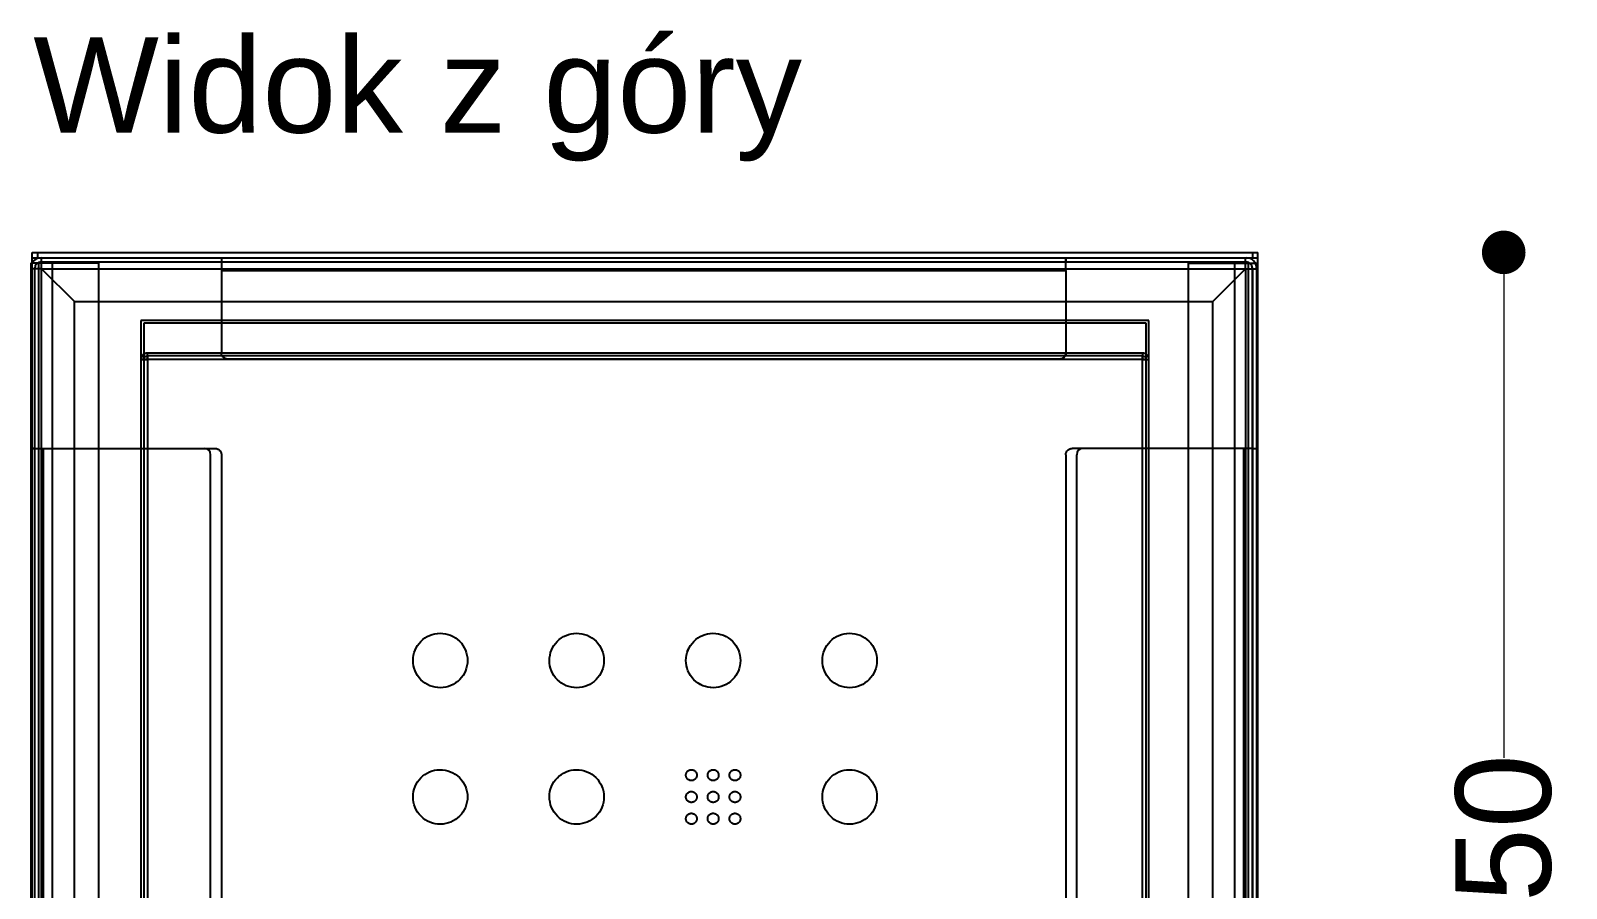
# Model space of a CAD drawing. Header units: millimetres. Extents: x 10366 to 13995, y 24552 to 29685.
# Drawn here: x 11416 to 11980, y 26963 to 27278 of the extents above; entities that cross this region are included whole.
import ezdxf

# ---------------------------------------------------------------- set-up
doc = ezdxf.new("R2010")
doc.units = ezdxf.units.MM
doc.header["$LTSCALE"] = 3
doc.layers.add('Default', color=7, linetype='Continuous')
doc.layers.add('Hidden_lines', color=7, linetype='Continuous')
doc.styles.get("Standard").update_dxf_attribs({"font": 'arial.ttf'})
doc.dimstyles.new('MATEUSZ', dxfattribs={"dimtxt": 35, "dimasz": 16, "dimexe": 0.18, "dimexo": 0.0625, "dimgap": 0.09, "dimtad": 0, "dimdec": 0, "dimdsep": 46, "dimtxsty": 'Standard', "dimblk": 'DOT', "dimcen": 0.09, "dimse1": 1, "dimse2": 1, "dimadec": 0, "dimazin": 0, "dimtfac": 1, "dimtdec": 0, "dimtofl": 0, "dimtmove": 0, "dimatfit": 3, "dimfxl": 1, "dimtolj": 1, "dimtzin": 0, "dimlwd": 9, "dimlwe": 9, "dimarcsym": 0})

# ---------------------------------------------------------------- blocks, each defined once
blk = doc.blocks.new('_Dot')
at = {"color": 0, "linetype": 'ByBlock', "lineweight": -2}
blk.add_line((-0.5, 0), (-1, 0), dxfattribs=at)
at = {"color": 0, "linetype": 'ByBlock', "const_width": 0.5}
blk.add_lwpolyline([(-0.25, 0, 1), (0.25, 0, 1)], format="xyb", close=True, dxfattribs=at)
blk = doc.blocks.new('*D14')
at = {"color": 0, "lineweight": 9, "transparency": 16777216}
for p, q in [((11957.02, 27180.52), (11957.02, 27010.92)), ((11957.02, 26762.52), (11957.02, 26932.12))]:
    blk.add_line(p, q, dxfattribs=at)
at = {"layer": 'Defpoints', "color": 0, "transparency": 16777216}
for p in [(11866.75, 27196.52), (11957.02, 27196.52), (11866.75, 26746.52)]:
    blk.add_point(p, dxfattribs=at)
at = {"color": 0, "lineweight": 9, "transparency": 16777216, "xscale": 16, "yscale": 16, "zscale": 16}
for p, rotation in [((11957.02, 27196.52), 90), ((11957.02, 26746.52), 270)]:
    blk.add_blockref('_Dot', p, dxfattribs=dict(at, rotation=rotation))
at = {"color": 0, "transparency": 16777216, "insert": (11957.02, 26971.52), "char_height": 35, "attachment_point": 5, "rotation": 90}
blk.add_mtext('\\A1;450', dxfattribs=at)

msp = doc.modelspace()

# ---------------------------------------------------------------- linework, layer by layer
at = {"layer": 'Default'}
for p, q in [((11416.75, 27196.52), (11866.75, 27196.52)), ((11416.75, 27192.51), (11416.28, 27192.51))]:
    msp.add_line(p, q, dxfattribs=at)
for points in [[(11416.75, 26746.52, 0), (11416.75, 27196.52, 0)], [(11866.75, 26746.52, 0), (11866.75, 27196.52, 0)], [(11416.28, 27192.51, 0), (11416.28, 26746.51, 0)]]:
    msp.add_polyline3d(points, dxfattribs=at)
for points in [[(11576.62, 27046.67, 0), (11576.57, 27045.7, 0), (11576.43, 27044.74, 0), (11576.19, 27043.79, 0), (11575.87, 27042.88, 0), (11575.46, 27042, 0), (11574.97, 27041.17, 0), (11574.39, 27040.38, 0), (11573.75, 27039.66, 0), (11573.03, 27038.99, 0), (11572.25, 27038.41, 0), (11571.41, 27037.89, 0), (11570.53, 27037.47, 0), (11569.61, 27037.13, 0), (11568.65, 27036.88, 0), (11567.67, 27036.72, 0), (11566.69, 27036.67, 0), (11565.69, 27036.71, 0), (11564.71, 27036.85, 0), (11563.74, 27037.09, 0), (11562.81, 27037.42, 0), (11561.9, 27037.85, 0), (11561.05, 27038.36, 0), (11560.25, 27038.95, 0), (11559.52, 27039.62, 0), (11558.86, 27040.36, 0), (11558.27, 27041.16, 0), (11557.77, 27042.01, 0), (11557.35, 27042.9, 0), (11557.03, 27043.82, 0), (11556.8, 27044.77, 0), (11556.66, 27045.74, 0), (11556.62, 27046.71, 0), (11556.67, 27047.68, 0), (11556.81, 27048.63, 0), (11557.05, 27049.57, 0), (11557.37, 27050.48, 0), (11557.78, 27051.35, 0), (11558.28, 27052.19, 0), (11558.85, 27052.97, 0), (11559.49, 27053.69, 0), (11560.21, 27054.35, 0), (11560.98, 27054.93, 0), (11561.82, 27055.44, 0), (11562.7, 27055.87, 0), (11563.62, 27056.21, 0), (11564.58, 27056.46, 0), (11565.56, 27056.61, 0), (11566.54, 27056.67, 0), (11567.54, 27056.62, 0), (11568.52, 27056.48, 0), (11569.49, 27056.25, 0), (11570.42, 27055.91, 0), (11571.32, 27055.49, 0), (11572.17, 27054.98, 0), (11572.97, 27054.39, 0), (11573.7, 27053.73, 0), (11574.36, 27052.99, 0), (11574.95, 27052.2, 0), (11575.45, 27051.36, 0), (11575.86, 27050.47, 0), (11576.19, 27049.55, 0), (11576.43, 27048.6, 0), (11576.57, 27047.64, 0)], [(11626.71, 27046.67, 0), (11626.66, 27045.7, 0), (11626.52, 27044.74, 0), (11626.29, 27043.79, 0), (11625.97, 27042.88, 0), (11625.56, 27042, 0), (11625.06, 27041.17, 0), (11624.49, 27040.38, 0), (11623.84, 27039.66, 0), (11623.13, 27038.99, 0), (11622.35, 27038.41, 0), (11621.51, 27037.89, 0), (11620.63, 27037.47, 0), (11619.7, 27037.13, 0), (11618.75, 27036.88, 0), (11617.77, 27036.72, 0), (11616.78, 27036.67, 0), (11615.79, 27036.71, 0), (11614.81, 27036.85, 0), (11613.84, 27037.09, 0), (11612.9, 27037.42, 0), (11612, 27037.85, 0), (11611.15, 27038.36, 0), (11610.35, 27038.95, 0), (11609.62, 27039.62, 0), (11608.95, 27040.36, 0), (11608.37, 27041.16, 0), (11607.87, 27042.01, 0), (11607.45, 27042.9, 0), (11607.13, 27043.82, 0), (11606.89, 27044.77, 0), (11606.76, 27045.74, 0), (11606.71, 27046.71, 0), (11606.76, 27047.68, 0), (11606.91, 27048.63, 0), (11607.14, 27049.57, 0), (11607.47, 27050.48, 0), (11607.88, 27051.35, 0), (11608.37, 27052.19, 0), (11608.95, 27052.97, 0), (11609.59, 27053.69, 0), (11610.31, 27054.35, 0), (11611.08, 27054.93, 0), (11611.92, 27055.44, 0), (11612.8, 27055.87, 0), (11613.72, 27056.21, 0), (11614.68, 27056.46, 0), (11615.65, 27056.61, 0), (11616.64, 27056.67, 0), (11617.63, 27056.62, 0), (11618.62, 27056.48, 0), (11619.58, 27056.25, 0), (11620.52, 27055.91, 0), (11621.42, 27055.49, 0), (11622.27, 27054.98, 0), (11623.07, 27054.39, 0), (11623.8, 27053.73, 0), (11624.46, 27052.99, 0), (11625.04, 27052.2, 0), (11625.54, 27051.36, 0), (11625.96, 27050.47, 0), (11626.29, 27049.55, 0), (11626.52, 27048.6, 0), (11626.66, 27047.64, 0)], [(11676.81, 27046.67, 0), (11676.76, 27045.7, 0), (11676.62, 27044.74, 0), (11676.39, 27043.79, 0), (11676.07, 27042.88, 0), (11675.65, 27042, 0), (11675.16, 27041.17, 0), (11674.59, 27040.38, 0), (11673.94, 27039.65, 0), (11673.22, 27038.99, 0), (11672.44, 27038.4, 0), (11671.6, 27037.89, 0), (11670.72, 27037.46, 0), (11669.8, 27037.12, 0), (11668.84, 27036.88, 0), (11667.86, 27036.72, 0), (11666.87, 27036.67, 0), (11665.88, 27036.71, 0), (11664.9, 27036.85, 0), (11663.93, 27037.09, 0), (11662.99, 27037.42, 0), (11662.09, 27037.85, 0), (11661.24, 27038.36, 0), (11660.44, 27038.96, 0), (11659.71, 27039.63, 0), (11659.05, 27040.36, 0), (11658.46, 27041.16, 0), (11657.96, 27042.01, 0), (11657.55, 27042.9, 0), (11657.22, 27043.83, 0), (11656.99, 27044.78, 0), (11656.85, 27045.74, 0), (11656.81, 27046.71, 0), (11656.86, 27047.68, 0), (11657, 27048.64, 0), (11657.24, 27049.57, 0), (11657.57, 27050.48, 0), (11657.97, 27051.35, 0), (11658.47, 27052.19, 0), (11659.04, 27052.97, 0), (11659.69, 27053.69, 0), (11660.4, 27054.35, 0), (11661.18, 27054.93, 0), (11662.01, 27055.44, 0), (11662.9, 27055.87, 0), (11663.82, 27056.21, 0), (11664.78, 27056.46, 0), (11665.75, 27056.61, 0), (11666.74, 27056.67, 0), (11667.73, 27056.62, 0), (11668.72, 27056.48, 0), (11669.68, 27056.25, 0), (11670.62, 27055.91, 0), (11671.52, 27055.49, 0), (11672.37, 27054.98, 0), (11673.17, 27054.39, 0), (11673.9, 27053.72, 0), (11674.56, 27052.99, 0), (11675.14, 27052.2, 0), (11675.64, 27051.36, 0), (11676.06, 27050.47, 0), (11676.38, 27049.55, 0), (11676.62, 27048.6, 0), (11676.76, 27047.64, 0)], [(11676.81, 27046.67, 0), (11676.76, 27045.7, 0), (11676.62, 27044.74, 0), (11676.39, 27043.79, 0), (11676.07, 27042.88, 0), (11675.66, 27042, 0), (11675.16, 27041.17, 0), (11674.59, 27040.38, 0), (11673.94, 27039.66, 0), (11673.22, 27038.99, 0), (11672.44, 27038.41, 0), (11671.61, 27037.89, 0), (11670.73, 27037.47, 0), (11669.8, 27037.13, 0), (11668.85, 27036.88, 0), (11667.87, 27036.72, 0), (11666.88, 27036.67, 0), (11665.89, 27036.71, 0), (11664.9, 27036.85, 0), (11663.94, 27037.09, 0), (11663, 27037.42, 0), (11662.1, 27037.85, 0), (11661.25, 27038.36, 0), (11660.44, 27038.95, 0), (11659.71, 27039.62, 0), (11659.05, 27040.36, 0), (11658.46, 27041.16, 0), (11657.96, 27042.01, 0), (11657.55, 27042.9, 0), (11657.22, 27043.82, 0), (11656.99, 27044.77, 0), (11656.85, 27045.74, 0), (11656.81, 27046.71, 0), (11656.86, 27047.68, 0), (11657, 27048.63, 0), (11657.24, 27049.57, 0), (11657.56, 27050.48, 0), (11657.98, 27051.35, 0), (11658.47, 27052.19, 0), (11659.04, 27052.97, 0), (11659.69, 27053.69, 0), (11660.4, 27054.35, 0), (11661.18, 27054.93, 0), (11662.01, 27055.44, 0), (11662.89, 27055.87, 0), (11663.82, 27056.21, 0), (11664.77, 27056.46, 0), (11665.75, 27056.61, 0), (11666.74, 27056.67, 0), (11667.73, 27056.62, 0), (11668.71, 27056.48, 0), (11669.68, 27056.25, 0), (11670.62, 27055.91, 0), (11671.52, 27055.49, 0), (11672.37, 27054.98, 0), (11673.16, 27054.39, 0), (11673.89, 27053.73, 0), (11674.56, 27052.99, 0), (11675.14, 27052.2, 0), (11675.64, 27051.36, 0), (11676.06, 27050.47, 0), (11676.38, 27049.55, 0), (11676.62, 27048.6, 0), (11676.76, 27047.64, 0)], [(11726.91, 27046.67, 0), (11726.86, 27045.7, 0), (11726.72, 27044.74, 0), (11726.48, 27043.79, 0), (11726.16, 27042.88, 0), (11725.75, 27042, 0), (11725.26, 27041.17, 0), (11724.68, 27040.38, 0), (11724.04, 27039.66, 0), (11723.32, 27038.99, 0), (11722.54, 27038.41, 0), (11721.7, 27037.89, 0), (11720.82, 27037.47, 0), (11719.9, 27037.13, 0), (11718.94, 27036.88, 0), (11717.97, 27036.72, 0), (11716.98, 27036.67, 0), (11715.98, 27036.71, 0), (11715, 27036.85, 0), (11714.03, 27037.09, 0), (11713.1, 27037.42, 0), (11712.19, 27037.85, 0), (11711.34, 27038.36, 0), (11710.54, 27038.95, 0), (11709.81, 27039.62, 0), (11709.15, 27040.36, 0), (11708.56, 27041.16, 0), (11708.06, 27042.01, 0), (11707.64, 27042.9, 0), (11707.32, 27043.82, 0), (11707.09, 27044.77, 0), (11706.95, 27045.74, 0), (11706.91, 27046.71, 0), (11706.96, 27047.68, 0), (11707.1, 27048.63, 0), (11707.34, 27049.57, 0), (11707.66, 27050.48, 0), (11708.07, 27051.35, 0), (11708.57, 27052.19, 0), (11709.14, 27052.97, 0), (11709.78, 27053.69, 0), (11710.5, 27054.35, 0), (11711.28, 27054.93, 0), (11712.11, 27055.44, 0), (11712.99, 27055.87, 0), (11713.91, 27056.21, 0), (11714.87, 27056.46, 0), (11715.85, 27056.61, 0), (11716.84, 27056.67, 0), (11717.83, 27056.62, 0), (11718.81, 27056.48, 0), (11719.78, 27056.25, 0), (11720.71, 27055.91, 0), (11721.61, 27055.49, 0), (11722.46, 27054.98, 0), (11723.26, 27054.39, 0), (11723.99, 27053.73, 0), (11724.65, 27052.99, 0), (11725.24, 27052.2, 0), (11725.74, 27051.36, 0), (11726.16, 27050.47, 0), (11726.48, 27049.55, 0), (11726.72, 27048.6, 0), (11726.86, 27047.64, 0)], [(11576.62, 26996.57, 0), (11576.57, 26995.59, 0), (11576.42, 26994.62, 0), (11576.19, 26993.67, 0), (11575.86, 26992.75, 0), (11575.44, 26991.87, 0), (11574.94, 26991.04, 0), (11574.37, 26990.25, 0), (11573.72, 26989.53, 0), (11573, 26988.87, 0), (11572.22, 26988.29, 0), (11571.39, 26987.78, 0), (11570.51, 26987.36, 0), (11569.59, 26987.02, 0), (11568.64, 26986.78, 0), (11567.68, 26986.63, 0), (11566.7, 26986.57, 0), (11565.71, 26986.61, 0), (11564.74, 26986.75, 0), (11563.78, 26986.98, 0), (11562.85, 26987.31, 0), (11561.96, 26987.72, 0), (11561.11, 26988.22, 0), (11560.31, 26988.81, 0), (11559.57, 26989.47, 0), (11558.91, 26990.2, 0), (11558.32, 26990.99, 0), (11557.81, 26991.84, 0), (11557.38, 26992.73, 0), (11557.05, 26993.66, 0), (11556.81, 26994.61, 0), (11556.66, 26995.58, 0), (11556.62, 26996.56, 0), (11556.66, 26997.54, 0), (11556.8, 26998.51, 0), (11557.04, 26999.46, 0), (11557.37, 27000.38, 0), (11557.78, 27001.26, 0), (11558.28, 27002.09, 0), (11558.85, 27002.88, 0), (11559.5, 27003.6, 0), (11560.22, 27004.26, 0), (11560.99, 27004.84, 0), (11561.82, 27005.35, 0), (11562.7, 27005.77, 0), (11563.62, 27006.11, 0), (11564.56, 27006.36, 0), (11565.53, 27006.51, 0), (11566.51, 27006.57, 0), (11567.49, 27006.53, 0), (11568.47, 27006.4, 0), (11569.43, 27006.17, 0), (11570.36, 27005.84, 0), (11571.26, 27005.43, 0), (11572.11, 27004.93, 0), (11572.91, 27004.34, 0), (11573.65, 27003.68, 0), (11574.32, 27002.95, 0), (11574.91, 27002.15, 0), (11575.42, 27001.31, 0), (11575.85, 27000.41, 0), (11576.18, 26999.49, 0), (11576.42, 26998.53, 0), (11576.57, 26997.55, 0)], [(11626.71, 26996.57, 0), (11626.66, 26995.59, 0), (11626.52, 26994.62, 0), (11626.28, 26993.67, 0), (11625.96, 26992.75, 0), (11625.54, 26991.87, 0), (11625.04, 26991.04, 0), (11624.46, 26990.25, 0), (11623.81, 26989.53, 0), (11623.1, 26988.87, 0), (11622.32, 26988.29, 0), (11621.48, 26987.78, 0), (11620.6, 26987.36, 0), (11619.69, 26987.02, 0), (11618.74, 26986.78, 0), (11617.77, 26986.63, 0), (11616.79, 26986.57, 0), (11615.81, 26986.61, 0), (11614.84, 26986.75, 0), (11613.88, 26986.98, 0), (11612.95, 26987.31, 0), (11612.05, 26987.72, 0), (11611.2, 26988.22, 0), (11610.41, 26988.81, 0), (11609.67, 26989.47, 0), (11609, 26990.2, 0), (11608.41, 26990.99, 0), (11607.9, 26991.84, 0), (11607.48, 26992.73, 0), (11607.15, 26993.66, 0), (11606.91, 26994.61, 0), (11606.76, 26995.58, 0), (11606.71, 26996.56, 0), (11606.76, 26997.54, 0), (11606.9, 26998.51, 0), (11607.14, 26999.46, 0), (11607.46, 27000.38, 0), (11607.88, 27001.26, 0), (11608.37, 27002.09, 0), (11608.95, 27002.88, 0), (11609.6, 27003.6, 0), (11610.31, 27004.26, 0), (11611.09, 27004.84, 0), (11611.92, 27005.35, 0), (11612.8, 27005.77, 0), (11613.71, 27006.11, 0), (11614.66, 27006.36, 0), (11615.63, 27006.51, 0), (11616.61, 27006.57, 0), (11617.59, 27006.53, 0), (11618.57, 27006.4, 0), (11619.53, 27006.17, 0), (11620.46, 27005.84, 0), (11621.36, 27005.43, 0), (11622.21, 27004.93, 0), (11623.01, 27004.34, 0), (11623.75, 27003.68, 0), (11624.41, 27002.95, 0), (11625.01, 27002.15, 0), (11625.52, 27001.31, 0), (11625.94, 27000.41, 0), (11626.28, 26999.49, 0), (11626.52, 26998.53, 0), (11626.66, 26997.55, 0)], [(11660.81, 27004.57, 0), (11660.8, 27004.37, 0), (11660.77, 27004.18, 0), (11660.72, 27003.99, 0), (11660.66, 27003.81, 0), (11660.58, 27003.63, 0), (11660.48, 27003.46, 0), (11660.36, 27003.31, 0), (11660.23, 27003.16, 0), (11660.09, 27003.03, 0), (11659.93, 27002.92, 0), (11659.77, 27002.81, 0), (11659.59, 27002.73, 0), (11659.41, 27002.66, 0), (11659.22, 27002.61, 0), (11659.03, 27002.58, 0), (11658.83, 27002.57, 0), (11658.63, 27002.58, 0), (11658.44, 27002.61, 0), (11658.25, 27002.65, 0), (11658.06, 27002.72, 0), (11657.88, 27002.8, 0), (11657.71, 27002.9, 0), (11657.55, 27003.02, 0), (11657.4, 27003.15, 0), (11657.27, 27003.29, 0), (11657.15, 27003.45, 0), (11657.05, 27003.62, 0), (11656.96, 27003.8, 0), (11656.9, 27003.99, 0), (11656.85, 27004.18, 0), (11656.82, 27004.37, 0), (11656.81, 27004.57, 0), (11656.82, 27004.76, 0), (11656.85, 27004.96, 0), (11656.89, 27005.15, 0), (11656.96, 27005.33, 0), (11657.04, 27005.51, 0), (11657.14, 27005.67, 0), (11657.26, 27005.83, 0), (11657.39, 27005.98, 0), (11657.53, 27006.11, 0), (11657.69, 27006.23, 0), (11657.85, 27006.33, 0), (11658.03, 27006.41, 0), (11658.21, 27006.48, 0), (11658.4, 27006.53, 0), (11658.6, 27006.56, 0), (11658.79, 27006.57, 0), (11658.99, 27006.56, 0), (11659.19, 27006.53, 0), (11659.38, 27006.49, 0), (11659.56, 27006.42, 0), (11659.74, 27006.34, 0), (11659.91, 27006.24, 0), (11660.07, 27006.12, 0), (11660.22, 27005.99, 0), (11660.35, 27005.84, 0), (11660.47, 27005.68, 0), (11660.57, 27005.52, 0), (11660.66, 27005.34, 0), (11660.72, 27005.15, 0), (11660.77, 27004.96, 0), (11660.8, 27004.77, 0)], [(11668.81, 27004.57, 0), (11668.8, 27004.37, 0), (11668.77, 27004.18, 0), (11668.72, 27003.99, 0), (11668.66, 27003.81, 0), (11668.58, 27003.63, 0), (11668.48, 27003.46, 0), (11668.36, 27003.31, 0), (11668.23, 27003.16, 0), (11668.09, 27003.03, 0), (11667.93, 27002.92, 0), (11667.77, 27002.81, 0), (11667.59, 27002.73, 0), (11667.41, 27002.66, 0), (11667.22, 27002.61, 0), (11667.03, 27002.58, 0), (11666.83, 27002.57, 0), (11666.63, 27002.58, 0), (11666.44, 27002.61, 0), (11666.25, 27002.65, 0), (11666.06, 27002.72, 0), (11665.88, 27002.8, 0), (11665.71, 27002.9, 0), (11665.55, 27003.02, 0), (11665.4, 27003.15, 0), (11665.27, 27003.29, 0), (11665.15, 27003.45, 0), (11665.05, 27003.62, 0), (11664.96, 27003.8, 0), (11664.9, 27003.99, 0), (11664.85, 27004.18, 0), (11664.82, 27004.37, 0), (11664.81, 27004.57, 0), (11664.82, 27004.76, 0), (11664.85, 27004.96, 0), (11664.89, 27005.15, 0), (11664.96, 27005.33, 0), (11665.04, 27005.51, 0), (11665.14, 27005.67, 0), (11665.26, 27005.83, 0), (11665.39, 27005.98, 0), (11665.53, 27006.11, 0), (11665.69, 27006.23, 0), (11665.85, 27006.33, 0), (11666.03, 27006.41, 0), (11666.21, 27006.48, 0), (11666.4, 27006.53, 0), (11666.6, 27006.56, 0), (11666.79, 27006.57, 0), (11666.99, 27006.56, 0), (11667.19, 27006.53, 0), (11667.38, 27006.49, 0), (11667.56, 27006.42, 0), (11667.74, 27006.34, 0), (11667.91, 27006.24, 0), (11668.07, 27006.12, 0), (11668.22, 27005.99, 0), (11668.35, 27005.84, 0), (11668.47, 27005.68, 0), (11668.57, 27005.52, 0), (11668.66, 27005.34, 0), (11668.72, 27005.15, 0), (11668.77, 27004.96, 0), (11668.8, 27004.77, 0)], [(11676.81, 27004.57, 0), (11676.8, 27004.37, 0), (11676.77, 27004.18, 0), (11676.72, 27003.99, 0), (11676.66, 27003.81, 0), (11676.58, 27003.63, 0), (11676.48, 27003.46, 0), (11676.36, 27003.31, 0), (11676.23, 27003.16, 0), (11676.09, 27003.03, 0), (11675.93, 27002.92, 0), (11675.77, 27002.81, 0), (11675.59, 27002.73, 0), (11675.41, 27002.66, 0), (11675.22, 27002.61, 0), (11675.03, 27002.58, 0), (11674.83, 27002.57, 0), (11674.63, 27002.58, 0), (11674.44, 27002.61, 0), (11674.25, 27002.65, 0), (11674.06, 27002.72, 0), (11673.88, 27002.8, 0), (11673.71, 27002.9, 0), (11673.55, 27003.02, 0), (11673.4, 27003.15, 0), (11673.27, 27003.29, 0), (11673.15, 27003.45, 0), (11673.05, 27003.62, 0), (11672.96, 27003.8, 0), (11672.9, 27003.99, 0), (11672.85, 27004.18, 0), (11672.82, 27004.37, 0), (11672.81, 27004.57, 0), (11672.82, 27004.76, 0), (11672.85, 27004.96, 0), (11672.89, 27005.15, 0), (11672.96, 27005.33, 0), (11673.04, 27005.51, 0), (11673.14, 27005.67, 0), (11673.26, 27005.83, 0), (11673.39, 27005.98, 0), (11673.53, 27006.11, 0), (11673.69, 27006.23, 0), (11673.85, 27006.33, 0), (11674.03, 27006.41, 0), (11674.21, 27006.48, 0), (11674.4, 27006.53, 0), (11674.6, 27006.56, 0), (11674.79, 27006.57, 0), (11674.99, 27006.56, 0), (11675.19, 27006.53, 0), (11675.38, 27006.49, 0), (11675.56, 27006.42, 0), (11675.74, 27006.34, 0), (11675.91, 27006.24, 0), (11676.07, 27006.12, 0), (11676.22, 27005.99, 0), (11676.35, 27005.84, 0), (11676.47, 27005.68, 0), (11676.57, 27005.52, 0), (11676.66, 27005.34, 0), (11676.72, 27005.15, 0), (11676.77, 27004.96, 0), (11676.8, 27004.77, 0)], [(11726.91, 26996.57, 0), (11726.86, 26995.59, 0), (11726.71, 26994.62, 0), (11726.48, 26993.67, 0), (11726.15, 26992.75, 0), (11725.73, 26991.87, 0), (11725.24, 26991.04, 0), (11724.66, 26990.25, 0), (11724.01, 26989.53, 0), (11723.29, 26988.87, 0), (11722.51, 26988.29, 0), (11721.68, 26987.78, 0), (11720.8, 26987.36, 0), (11719.88, 26987.02, 0), (11718.93, 26986.78, 0), (11717.97, 26986.63, 0), (11716.99, 26986.57, 0), (11716, 26986.61, 0), (11715.03, 26986.75, 0), (11714.07, 26986.98, 0), (11713.14, 26987.31, 0), (11712.25, 26987.72, 0), (11711.4, 26988.22, 0), (11710.6, 26988.81, 0), (11709.86, 26989.47, 0), (11709.2, 26990.2, 0), (11708.61, 26990.99, 0), (11708.1, 26991.84, 0), (11707.67, 26992.73, 0), (11707.34, 26993.66, 0), (11707.1, 26994.61, 0), (11706.95, 26995.58, 0), (11706.91, 26996.56, 0), (11706.95, 26997.54, 0), (11707.1, 26998.51, 0), (11707.33, 26999.46, 0), (11707.66, 27000.38, 0), (11708.07, 27001.26, 0), (11708.57, 27002.09, 0), (11709.14, 27002.88, 0), (11709.79, 27003.6, 0), (11710.51, 27004.26, 0), (11711.28, 27004.84, 0), (11712.11, 27005.35, 0), (11712.99, 27005.77, 0), (11713.91, 27006.11, 0), (11714.85, 27006.36, 0), (11715.82, 27006.51, 0), (11716.8, 27006.57, 0), (11717.78, 27006.53, 0), (11718.76, 27006.4, 0), (11719.72, 27006.17, 0), (11720.65, 27005.84, 0), (11721.55, 27005.43, 0), (11722.4, 27004.93, 0), (11723.2, 27004.34, 0), (11723.94, 27003.68, 0), (11724.61, 27002.95, 0), (11725.2, 27002.15, 0), (11725.71, 27001.31, 0), (11726.14, 27000.41, 0), (11726.47, 26999.49, 0), (11726.71, 26998.53, 0), (11726.86, 26997.55, 0)], [(11660.81, 26996.57, 0), (11660.8, 26996.37, 0), (11660.77, 26996.18, 0), (11660.72, 26995.99, 0), (11660.66, 26995.81, 0), (11660.57, 26995.63, 0), (11660.48, 26995.46, 0), (11660.36, 26995.31, 0), (11660.23, 26995.16, 0), (11660.09, 26995.03, 0), (11659.93, 26994.92, 0), (11659.77, 26994.81, 0), (11659.59, 26994.73, 0), (11659.41, 26994.66, 0), (11659.22, 26994.61, 0), (11659.03, 26994.58, 0), (11658.83, 26994.57, 0), (11658.63, 26994.58, 0), (11658.44, 26994.61, 0), (11658.25, 26994.65, 0), (11658.06, 26994.72, 0), (11657.88, 26994.8, 0), (11657.71, 26994.9, 0), (11657.55, 26995.02, 0), (11657.4, 26995.15, 0), (11657.27, 26995.29, 0), (11657.15, 26995.45, 0), (11657.05, 26995.62, 0), (11656.96, 26995.8, 0), (11656.9, 26995.98, 0), (11656.85, 26996.18, 0), (11656.82, 26996.37, 0), (11656.81, 26996.57, 0), (11656.82, 26996.76, 0), (11656.85, 26996.96, 0), (11656.89, 26997.15, 0), (11656.96, 26997.33, 0), (11657.04, 26997.51, 0), (11657.14, 26997.67, 0), (11657.26, 26997.83, 0), (11657.39, 26997.98, 0), (11657.53, 26998.11, 0), (11657.69, 26998.23, 0), (11657.85, 26998.33, 0), (11658.03, 26998.41, 0), (11658.21, 26998.48, 0), (11658.4, 26998.53, 0), (11658.6, 26998.56, 0), (11658.79, 26998.57, 0), (11658.99, 26998.56, 0), (11659.19, 26998.53, 0), (11659.38, 26998.49, 0), (11659.56, 26998.42, 0), (11659.74, 26998.34, 0), (11659.91, 26998.24, 0), (11660.07, 26998.12, 0), (11660.22, 26997.99, 0), (11660.35, 26997.84, 0), (11660.47, 26997.69, 0), (11660.57, 26997.52, 0), (11660.66, 26997.34, 0), (11660.72, 26997.15, 0), (11660.77, 26996.96, 0), (11660.8, 26996.77, 0)], [(11668.81, 26996.57, 0), (11668.8, 26996.37, 0), (11668.77, 26996.18, 0), (11668.72, 26995.99, 0), (11668.66, 26995.81, 0), (11668.57, 26995.63, 0), (11668.48, 26995.46, 0), (11668.36, 26995.31, 0), (11668.23, 26995.16, 0), (11668.09, 26995.03, 0), (11667.93, 26994.92, 0), (11667.77, 26994.81, 0), (11667.59, 26994.73, 0), (11667.41, 26994.66, 0), (11667.22, 26994.61, 0), (11667.03, 26994.58, 0), (11666.83, 26994.57, 0), (11666.63, 26994.58, 0), (11666.44, 26994.61, 0), (11666.25, 26994.65, 0), (11666.06, 26994.72, 0), (11665.88, 26994.8, 0), (11665.71, 26994.9, 0), (11665.55, 26995.02, 0), (11665.4, 26995.15, 0), (11665.27, 26995.29, 0), (11665.15, 26995.45, 0), (11665.05, 26995.62, 0), (11664.96, 26995.8, 0), (11664.9, 26995.98, 0), (11664.85, 26996.18, 0), (11664.82, 26996.37, 0), (11664.81, 26996.57, 0), (11664.82, 26996.76, 0), (11664.85, 26996.96, 0), (11664.89, 26997.15, 0), (11664.96, 26997.33, 0), (11665.04, 26997.51, 0), (11665.14, 26997.67, 0), (11665.26, 26997.83, 0), (11665.39, 26997.98, 0), (11665.53, 26998.11, 0), (11665.69, 26998.23, 0), (11665.85, 26998.33, 0), (11666.03, 26998.41, 0), (11666.21, 26998.48, 0), (11666.4, 26998.53, 0), (11666.6, 26998.56, 0), (11666.79, 26998.57, 0), (11666.99, 26998.56, 0), (11667.19, 26998.53, 0), (11667.38, 26998.49, 0), (11667.56, 26998.42, 0), (11667.74, 26998.34, 0), (11667.91, 26998.24, 0), (11668.07, 26998.12, 0), (11668.22, 26997.99, 0), (11668.35, 26997.84, 0), (11668.47, 26997.69, 0), (11668.57, 26997.52, 0), (11668.66, 26997.34, 0), (11668.72, 26997.15, 0), (11668.77, 26996.96, 0), (11668.8, 26996.77, 0)], [(11676.81, 26996.57, 0), (11676.8, 26996.37, 0), (11676.77, 26996.18, 0), (11676.72, 26995.99, 0), (11676.66, 26995.81, 0), (11676.57, 26995.63, 0), (11676.48, 26995.46, 0), (11676.36, 26995.31, 0), (11676.23, 26995.16, 0), (11676.09, 26995.03, 0), (11675.93, 26994.92, 0), (11675.77, 26994.81, 0), (11675.59, 26994.73, 0), (11675.41, 26994.66, 0), (11675.22, 26994.61, 0), (11675.03, 26994.58, 0), (11674.83, 26994.57, 0), (11674.63, 26994.58, 0), (11674.44, 26994.61, 0), (11674.25, 26994.65, 0), (11674.06, 26994.72, 0), (11673.88, 26994.8, 0), (11673.71, 26994.9, 0), (11673.55, 26995.02, 0), (11673.4, 26995.15, 0), (11673.27, 26995.29, 0), (11673.15, 26995.45, 0), (11673.05, 26995.62, 0), (11672.96, 26995.8, 0), (11672.9, 26995.98, 0), (11672.85, 26996.18, 0), (11672.82, 26996.37, 0), (11672.81, 26996.57, 0), (11672.82, 26996.76, 0), (11672.85, 26996.96, 0), (11672.89, 26997.15, 0), (11672.96, 26997.33, 0), (11673.04, 26997.51, 0), (11673.14, 26997.67, 0), (11673.26, 26997.83, 0), (11673.39, 26997.98, 0), (11673.53, 26998.11, 0), (11673.69, 26998.23, 0), (11673.85, 26998.33, 0), (11674.03, 26998.41, 0), (11674.21, 26998.48, 0), (11674.4, 26998.53, 0), (11674.6, 26998.56, 0), (11674.79, 26998.57, 0), (11674.99, 26998.56, 0), (11675.19, 26998.53, 0), (11675.38, 26998.49, 0), (11675.56, 26998.42, 0), (11675.74, 26998.34, 0), (11675.91, 26998.24, 0), (11676.07, 26998.12, 0), (11676.22, 26997.99, 0), (11676.35, 26997.84, 0), (11676.47, 26997.69, 0), (11676.57, 26997.52, 0), (11676.66, 26997.34, 0), (11676.72, 26997.15, 0), (11676.77, 26996.96, 0), (11676.8, 26996.77, 0)], [(11660.81, 26988.57, 0), (11660.8, 26988.37, 0), (11660.77, 26988.18, 0), (11660.72, 26987.99, 0), (11660.66, 26987.81, 0), (11660.57, 26987.63, 0), (11660.47, 26987.46, 0), (11660.36, 26987.31, 0), (11660.23, 26987.16, 0), (11660.09, 26987.03, 0), (11659.93, 26986.92, 0), (11659.77, 26986.81, 0), (11659.59, 26986.73, 0), (11659.41, 26986.66, 0), (11659.22, 26986.61, 0), (11659.03, 26986.58, 0), (11658.83, 26986.57, 0), (11658.63, 26986.58, 0), (11658.44, 26986.61, 0), (11658.25, 26986.65, 0), (11658.06, 26986.72, 0), (11657.88, 26986.8, 0), (11657.71, 26986.9, 0), (11657.55, 26987.02, 0), (11657.4, 26987.15, 0), (11657.27, 26987.29, 0), (11657.15, 26987.45, 0), (11657.05, 26987.62, 0), (11656.96, 26987.8, 0), (11656.9, 26987.98, 0), (11656.85, 26988.17, 0), (11656.82, 26988.37, 0), (11656.81, 26988.57, 0), (11656.82, 26988.76, 0), (11656.85, 26988.96, 0), (11656.89, 26989.15, 0), (11656.96, 26989.33, 0), (11657.04, 26989.51, 0), (11657.14, 26989.67, 0), (11657.26, 26989.83, 0), (11657.39, 26989.98, 0), (11657.53, 26990.11, 0), (11657.69, 26990.23, 0), (11657.85, 26990.33, 0), (11658.03, 26990.41, 0), (11658.21, 26990.48, 0), (11658.4, 26990.53, 0), (11658.6, 26990.56, 0), (11658.79, 26990.57, 0), (11658.99, 26990.56, 0), (11659.18, 26990.54, 0), (11659.38, 26990.49, 0), (11659.56, 26990.42, 0), (11659.74, 26990.34, 0), (11659.91, 26990.24, 0), (11660.07, 26990.12, 0), (11660.22, 26989.99, 0), (11660.35, 26989.84, 0), (11660.47, 26989.69, 0), (11660.57, 26989.52, 0), (11660.66, 26989.34, 0), (11660.72, 26989.15, 0), (11660.77, 26988.96, 0), (11660.8, 26988.77, 0)], [(11668.81, 26988.57, 0), (11668.8, 26988.37, 0), (11668.77, 26988.18, 0), (11668.72, 26987.99, 0), (11668.66, 26987.81, 0), (11668.57, 26987.63, 0), (11668.47, 26987.46, 0), (11668.36, 26987.31, 0), (11668.23, 26987.16, 0), (11668.09, 26987.03, 0), (11667.93, 26986.92, 0), (11667.77, 26986.81, 0), (11667.59, 26986.73, 0), (11667.41, 26986.66, 0), (11667.22, 26986.61, 0), (11667.03, 26986.58, 0), (11666.83, 26986.57, 0), (11666.63, 26986.58, 0), (11666.44, 26986.61, 0), (11666.25, 26986.65, 0), (11666.06, 26986.72, 0), (11665.88, 26986.8, 0), (11665.71, 26986.9, 0), (11665.55, 26987.02, 0), (11665.4, 26987.15, 0), (11665.27, 26987.29, 0), (11665.15, 26987.45, 0), (11665.05, 26987.62, 0), (11664.96, 26987.8, 0), (11664.9, 26987.98, 0), (11664.85, 26988.17, 0), (11664.82, 26988.37, 0), (11664.81, 26988.57, 0), (11664.82, 26988.76, 0), (11664.85, 26988.96, 0), (11664.89, 26989.15, 0), (11664.96, 26989.33, 0), (11665.04, 26989.51, 0), (11665.14, 26989.67, 0), (11665.26, 26989.83, 0), (11665.39, 26989.98, 0), (11665.53, 26990.11, 0), (11665.69, 26990.23, 0), (11665.85, 26990.33, 0), (11666.03, 26990.41, 0), (11666.21, 26990.48, 0), (11666.4, 26990.53, 0), (11666.6, 26990.56, 0), (11666.79, 26990.57, 0), (11666.99, 26990.56, 0), (11667.18, 26990.54, 0), (11667.38, 26990.49, 0), (11667.56, 26990.42, 0), (11667.74, 26990.34, 0), (11667.91, 26990.24, 0), (11668.07, 26990.12, 0), (11668.22, 26989.99, 0), (11668.35, 26989.84, 0), (11668.47, 26989.69, 0), (11668.57, 26989.52, 0), (11668.66, 26989.34, 0), (11668.72, 26989.15, 0), (11668.77, 26988.96, 0), (11668.8, 26988.77, 0)], [(11676.81, 26988.57, 0), (11676.8, 26988.37, 0), (11676.77, 26988.18, 0), (11676.72, 26987.99, 0), (11676.66, 26987.81, 0), (11676.57, 26987.63, 0), (11676.47, 26987.46, 0), (11676.36, 26987.31, 0), (11676.23, 26987.16, 0), (11676.09, 26987.03, 0), (11675.93, 26986.92, 0), (11675.77, 26986.81, 0), (11675.59, 26986.73, 0), (11675.41, 26986.66, 0), (11675.22, 26986.61, 0), (11675.03, 26986.58, 0), (11674.83, 26986.57, 0), (11674.63, 26986.58, 0), (11674.44, 26986.61, 0), (11674.25, 26986.65, 0), (11674.06, 26986.72, 0), (11673.88, 26986.8, 0), (11673.71, 26986.9, 0), (11673.55, 26987.02, 0), (11673.4, 26987.15, 0), (11673.27, 26987.29, 0), (11673.15, 26987.45, 0), (11673.05, 26987.62, 0), (11672.96, 26987.8, 0), (11672.9, 26987.98, 0), (11672.85, 26988.17, 0), (11672.82, 26988.37, 0), (11672.81, 26988.57, 0), (11672.82, 26988.76, 0), (11672.85, 26988.96, 0), (11672.89, 26989.15, 0), (11672.96, 26989.33, 0), (11673.04, 26989.51, 0), (11673.14, 26989.67, 0), (11673.26, 26989.83, 0), (11673.39, 26989.98, 0), (11673.53, 26990.11, 0), (11673.69, 26990.23, 0), (11673.85, 26990.33, 0), (11674.03, 26990.41, 0), (11674.21, 26990.48, 0), (11674.4, 26990.53, 0), (11674.6, 26990.56, 0), (11674.79, 26990.57, 0), (11674.99, 26990.56, 0), (11675.18, 26990.54, 0), (11675.38, 26990.49, 0), (11675.56, 26990.42, 0), (11675.74, 26990.34, 0), (11675.91, 26990.24, 0), (11676.07, 26990.12, 0), (11676.22, 26989.99, 0), (11676.35, 26989.84, 0), (11676.47, 26989.69, 0), (11676.57, 26989.52, 0), (11676.66, 26989.34, 0), (11676.72, 26989.15, 0), (11676.77, 26988.96, 0), (11676.8, 26988.77, 0)]]:
    msp.add_polyline3d(points, close=True, dxfattribs=at)
msp.add_arc((11420.06, 27190.73), 3.78, 162.2454, 180, dxfattribs=at)
at = {"layer": 'Hidden_lines'}
for p, q in [((11416.75, 27194.52), (11866.75, 27194.52)), ((11418.75, 27196.52), (11418.75, 27194.52)), ((11486.28, 27194.51), (11486.28, 27193.01)), ((11796.28, 27194.51), (11796.28, 27193.01)), ((11864.75, 27196.52), (11864.75, 27194.52)), ((11419.28, 27192.51), (11416.75, 27192.51)), ((11417.78, 26748.29), (11417.78, 27190.73)), ((11417.78, 26778.12), (11417.78, 27190.51)), ((11420.06, 27193.01), (11862.5, 27193.01)), ((11420.27, 27193.01), (11862.28, 27193.01)), ((11420.27, 27190.52), (11862.28, 27190.52)), ((11420.27, 27190.51), (11432.29, 27178.5)), ((11420.27, 26778.12), (11420.27, 27190.51)), ((11420.27, 27190.51), (11432.29, 27178.5)), ((11441.28, 27192.51), (11424.3, 27192.51)), ((11424.3, 26746.51), (11424.3, 27192.51)), ((11441.28, 26746.51), (11441.28, 27192.51)), ((11486.28, 27190.19), (11796.28, 27190.19)), ((11486.28, 27189.84), (11486.28, 27159.63)), ((11486.28, 27189.84), (11796.28, 27189.84)), ((11796.28, 27189.84), (11796.28, 27159.63)), ((11841.28, 26746.51), (11841.28, 27192.51)), ((11841.28, 27192.51), (11858.26, 27192.51)), ((11850.27, 27178.5), (11862.28, 27190.51)), ((11862.28, 27190.51), (11850.27, 27178.5)), ((11858.26, 26746.51), (11858.26, 27192.51)), ((11862.29, 26778.12), (11862.29, 27190.51)), ((11863.28, 27192.51), (11866.28, 27192.51)), ((11864.78, 27190.73), (11864.78, 26748.29)), ((11864.78, 26778.12), (11864.78, 27190.51)), ((11432.29, 26778.12), (11432.29, 27178.5)), ((11432.29, 27178.5), (11850.27, 27178.5)), ((11850.27, 26778.12), (11850.27, 27178.5)), ((11456.75, 27171.52), (11456.75, 26771.52)), ((11826.75, 27171.52), (11456.75, 27171.52)), ((11826.75, 26771.52), (11826.75, 27171.52)), ((11825.75, 27170.52), (11457.75, 27170.52)), ((11457.75, 27170.52), (11457.75, 26772.52)), ((11825.75, 26772.52), (11825.75, 27170.52)), ((11456.75, 27157.16), (11456.75, 26785.88)), ((11457.75, 27157.16), (11457.75, 26785.88)), ((11824.39, 27159.52), (11459.11, 27159.52)), ((11824.39, 27158.52), (11459.11, 27158.52)), ((11824.39, 27157.16), (11459.11, 27157.16)), ((11459.11, 27157.16), (11459.11, 26785.88)), ((11794, 27157.35), (11488.56, 27157.35)), ((11824.39, 26785.88), (11824.39, 27157.16)), ((11825.75, 26785.88), (11825.75, 27157.16)), ((11826.75, 26785.88), (11826.75, 27157.16)), ((11416.28, 27124.51), (11417.78, 27124.51)), ((11417.78, 27124.51), (11416.28, 27124.51)), ((11420.27, 27124.51), (11480.01, 27124.51)), ((11420.59, 26814.51), (11420.59, 27124.51)), ((11420.94, 26814.51), (11420.94, 27124.51)), ((11420.94, 27124.51), (11484, 27124.51)), ((11482.29, 26816.79), (11482.29, 27122.23)), ((11486.28, 27122.23), (11486.28, 26816.79)), ((11796.28, 27122.23), (11796.28, 26816.79)), ((11861.61, 27124.51), (11798.56, 27124.51)), ((11800.27, 26816.79), (11800.27, 27122.23)), ((11862.28, 27124.51), (11802.55, 27124.51)), ((11861.61, 26814.51), (11861.61, 27124.51)), ((11861.96, 26814.51), (11861.96, 27124.51)), ((11864.78, 27124.51), (11866.28, 27124.51)), ((11864.78, 27124.51), (11866.28, 27124.51))]:
    msp.add_line(p, q, dxfattribs=at)
for points in [[(11420.27, 27190.52, 0), (11420.27, 27194.51, 0)], [(11486.28, 27194.51, 0), (11486.28, 27194.51, 0), (11486.28, 27194.51, 0), (11486.28, 27194.51, 0), (11486.28, 27194.51, 0), (11486.28, 27194.51, 0), (11486.28, 27194.51, 0), (11486.28, 27194.51, 0), (11486.28, 27194.51, 0), (11486.28, 27194.51, 0), (11486.28, 27194.51, 0), (11486.28, 27194.5, 0), (11486.28, 27194.5, 0), (11486.28, 27194.5, 0), (11486.28, 27194.47, 0), (11486.28, 27194.34, 0), (11486.28, 27193.11, 0), (11486.28, 27189.84, 0)], [(11796.28, 27189.84, 0), (11796.28, 27194.51, 0)], [(11862.28, 27190.52, 0), (11862.28, 27194.51, 0)], [(11420.27, 27190.51, 0), (11416.28, 27190.51, 0)], [(11424.3, 27192.51, 0), (11419.28, 27192.51, 0)], [(11419.28, 26786.21, 0), (11419.28, 27192.51, 0)], [(11858.26, 27192.51, 0), (11863.28, 27192.51, 0)], [(11862.29, 27190.51, 0), (11866.28, 27190.51, 0)], [(11863.28, 26786.21, 0), (11863.28, 27192.51, 0)], [(11866.28, 27192.51, 0), (11866.28, 26786.21, 0)], [(11488.56, 27157.35, 0), (11488.32, 27157.36, 0), (11488.1, 27157.39, 0), (11487.87, 27157.45, 0), (11487.66, 27157.53, 0), (11487.45, 27157.63, 0), (11487.26, 27157.75, 0), (11487.08, 27157.89, 0), (11486.92, 27158.04, 0), (11486.77, 27158.21, 0), (11486.64, 27158.38, 0), (11486.53, 27158.57, 0), (11486.44, 27158.77, 0), (11486.37, 27158.98, 0), (11486.32, 27159.19, 0), (11486.29, 27159.41, 0), (11486.28, 27159.63, 0)], [(11796.28, 27159.63, 0), (11796.26, 27159.39, 0), (11796.22, 27159.15, 0), (11796.16, 27158.93, 0), (11796.08, 27158.71, 0), (11795.98, 27158.5, 0), (11795.85, 27158.3, 0), (11795.71, 27158.12, 0), (11795.55, 27157.96, 0), (11795.37, 27157.81, 0), (11795.18, 27157.68, 0), (11794.99, 27157.57, 0), (11794.77, 27157.48, 0), (11794.58, 27157.42, 0), (11794.39, 27157.38, 0), (11794.21, 27157.35, 0), (11794, 27157.35, 0)], [(11794, 27157.35, 0), (11794.23, 27157.36, 0), (11794.46, 27157.39, 0), (11794.68, 27157.45, 0), (11794.89, 27157.53, 0), (11795.1, 27157.63, 0), (11795.29, 27157.75, 0), (11795.47, 27157.89, 0), (11795.63, 27158.04, 0), (11795.78, 27158.21, 0), (11795.91, 27158.38, 0), (11796.02, 27158.57, 0), (11796.11, 27158.77, 0), (11796.18, 27158.98, 0), (11796.23, 27159.19, 0), (11796.26, 27159.41, 0), (11796.28, 27159.63, 0)], [(11459.11, 27159.52, 0), (11458.87, 27159.51, 0), (11458.64, 27159.47, 0), (11458.41, 27159.42, 0), (11458.19, 27159.33, 0), (11457.98, 27159.23, 0), (11457.78, 27159.11, 0), (11457.59, 27158.97, 0), (11457.42, 27158.81, 0), (11457.27, 27158.64, 0), (11457.13, 27158.45, 0), (11457.02, 27158.25, 0), (11456.92, 27158.05, 0), (11456.85, 27157.83, 0), (11456.79, 27157.61, 0), (11456.76, 27157.39, 0), (11456.75, 27157.16, 0)], [(11456.75, 27157.16, 0), (11456.75, 27157.16, 0), (11456.75, 27157.16, 0), (11456.75, 27157.16, 0), (11456.75, 27157.16, 0), (11456.75, 27157.16, 0), (11456.75, 27157.16, 0), (11456.75, 27157.16, 0), (11456.75, 27157.16, 0), (11456.75, 27157.16, 0), (11456.75, 27157.16, 0), (11456.75, 27157.16, 0), (11456.75, 27157.16, 0), (11456.75, 27157.16, 0), (11456.77, 27157.16, 0), (11456.82, 27157.16, 0), (11457.04, 27157.16, 0), (11459.11, 27157.16, 0)], [(11457.75, 27157.16, 0), (11457.76, 27157.3, 0), (11457.78, 27157.43, 0), (11457.81, 27157.57, 0), (11457.86, 27157.69, 0), (11457.92, 27157.82, 0), (11457.99, 27157.93, 0), (11458.07, 27158.04, 0), (11458.16, 27158.14, 0), (11458.26, 27158.22, 0), (11458.37, 27158.3, 0), (11458.48, 27158.37, 0), (11458.6, 27158.42, 0), (11458.72, 27158.47, 0), (11458.85, 27158.5, 0), (11458.98, 27158.52, 0), (11459.11, 27158.52, 0)], [(11459.11, 27157.16, 0), (11457.75, 27157.16, 0)], [(11459.11, 27157.16, 0), (11459.11, 27159.52, 0)], [(11459.11, 27158.52, 0), (11459.11, 27158.52, 0), (11459.11, 27158.52, 0), (11459.11, 27158.52, 0), (11459.11, 27158.52, 0), (11459.11, 27158.52, 0), (11459.11, 27158.52, 0), (11459.11, 27158.52, 0), (11459.11, 27158.52, 0), (11459.11, 27158.52, 0), (11459.11, 27158.52, 0), (11459.11, 27158.52, 0), (11459.11, 27158.52, 0), (11459.11, 27158.52, 0), (11459.11, 27158.51, 0), (11459.11, 27158.48, 0), (11459.11, 27158.35, 0), (11459.11, 27157.16, 0)], [(11826.75, 27157.16, 0), (11826.74, 27157.4, 0), (11826.7, 27157.63, 0), (11826.64, 27157.86, 0), (11826.56, 27158.08, 0), (11826.46, 27158.29, 0), (11826.34, 27158.49, 0), (11826.2, 27158.68, 0), (11826.04, 27158.85, 0), (11825.87, 27159, 0), (11825.68, 27159.14, 0), (11825.48, 27159.25, 0), (11825.27, 27159.35, 0), (11825.06, 27159.43, 0), (11824.84, 27159.48, 0), (11824.61, 27159.51, 0), (11824.39, 27159.52, 0)], [(11824.39, 27159.52, 0), (11824.39, 27159.52, 0), (11824.39, 27159.52, 0), (11824.39, 27159.52, 0), (11824.39, 27159.52, 0), (11824.39, 27159.52, 0), (11824.39, 27159.52, 0), (11824.39, 27159.52, 0), (11824.39, 27159.52, 0), (11824.39, 27159.52, 0), (11824.39, 27159.52, 0), (11824.39, 27159.52, 0), (11824.39, 27159.52, 0), (11824.39, 27159.52, 0), (11824.39, 27159.51, 0), (11824.39, 27159.45, 0), (11824.39, 27159.23, 0), (11824.39, 27157.16, 0)], [(11824.39, 27157.16, 0), (11824.39, 27158.52, 0)], [(11824.39, 27158.52, 0), (11824.53, 27158.52, 0), (11824.66, 27158.49, 0), (11824.8, 27158.46, 0), (11824.92, 27158.41, 0), (11825.04, 27158.35, 0), (11825.16, 27158.28, 0), (11825.27, 27158.2, 0), (11825.36, 27158.11, 0), (11825.45, 27158.01, 0), (11825.53, 27157.9, 0), (11825.6, 27157.79, 0), (11825.65, 27157.67, 0), (11825.69, 27157.55, 0), (11825.73, 27157.42, 0), (11825.74, 27157.29, 0), (11825.75, 27157.16, 0)], [(11825.75, 27157.16, 0), (11825.75, 27157.16, 0), (11825.75, 27157.16, 0), (11825.75, 27157.16, 0), (11825.75, 27157.16, 0), (11825.75, 27157.16, 0), (11825.75, 27157.16, 0), (11825.75, 27157.16, 0), (11825.75, 27157.16, 0), (11825.75, 27157.16, 0), (11825.75, 27157.16, 0), (11825.75, 27157.16, 0), (11825.75, 27157.16, 0), (11825.75, 27157.16, 0), (11825.74, 27157.16, 0), (11825.71, 27157.16, 0), (11825.58, 27157.16, 0), (11824.39, 27157.16, 0)], [(11824.39, 27157.16, 0), (11826.75, 27157.16, 0)], [(11417.78, 27124.51, 0), (11417.78, 27124.51, 0), (11417.78, 27124.51, 0), (11417.78, 27124.51, 0), (11417.78, 27124.51, 0), (11417.78, 27124.51, 0), (11417.78, 27124.51, 0), (11417.81, 27124.51, 0), (11417.95, 27124.51, 0), (11418.48, 27124.51, 0), (11420.27, 27124.51, 0)], [(11484, 27124.51, 0), (11484.23, 27124.49, 0), (11484.47, 27124.45, 0), (11484.7, 27124.39, 0), (11484.91, 27124.31, 0), (11485.12, 27124.21, 0), (11485.32, 27124.08, 0), (11485.5, 27123.94, 0), (11485.67, 27123.78, 0), (11485.81, 27123.6, 0), (11485.94, 27123.41, 0), (11486.05, 27123.22, 0), (11486.14, 27123, 0), (11486.2, 27122.81, 0), (11486.25, 27122.62, 0), (11486.27, 27122.44, 0), (11486.28, 27122.23, 0)], [(11796.28, 27122.23, 0), (11796.29, 27122.46, 0), (11796.32, 27122.69, 0), (11796.38, 27122.91, 0), (11796.46, 27123.12, 0), (11796.56, 27123.33, 0), (11796.68, 27123.52, 0), (11796.81, 27123.7, 0), (11796.97, 27123.86, 0), (11797.13, 27124.01, 0), (11797.31, 27124.14, 0), (11797.5, 27124.25, 0), (11797.7, 27124.34, 0), (11797.9, 27124.41, 0), (11798.12, 27124.46, 0), (11798.34, 27124.49, 0), (11798.56, 27124.51, 0)], [(11864.78, 27124.51, 0), (11864.78, 27124.51, 0), (11864.78, 27124.51, 0), (11864.78, 27124.51, 0), (11864.78, 27124.51, 0), (11864.77, 27124.51, 0), (11864.77, 27124.51, 0), (11864.74, 27124.51, 0), (11864.6, 27124.51, 0), (11864.07, 27124.51, 0), (11862.28, 27124.51, 0)]]:
    msp.add_polyline3d(points, dxfattribs=at)
for centre, radius, start, end in [((11420.06, 27190.73), 3.78, 90, 150.9755), ((11862.5, 27190.73), 3.78, 0, 90), ((11420.06, 27190.73), 3.78, 150.9755, 162.2454), ((11420.06, 27190.73), 2.28, 90, 180), ((11862.5, 27190.73), 2.28, 0, 90), ((11459.11, 27157.16), 2.36, 90, 180), ((11480.01, 27122.23), 2.28, 0, 90), ((11802.55, 27122.23), 2.28, 90, 180)]:
    msp.add_arc(centre, radius, start, end, dxfattribs=at)

# ---------------------------------------------------------------- texts
msp.add_text('Widok z góry', height=34.9616).set_placement((11417.22, 27240.49))

# ---------------------------------------------------------------- dimensions: what is measured, and where the dimension line sits
dim = msp.add_linear_dim(base=(11957.02, 27196.52), p1=(11866.75, 26746.52), p2=(11866.75, 27196.52), angle=90, dimstyle='MATEUSZ')
dim.commit()
dim.dimension.update_dxf_attribs({"geometry": '*D14', "text_midpoint": (11957.02, 26971.52)})

doc.saveas('drawing.dxf')
